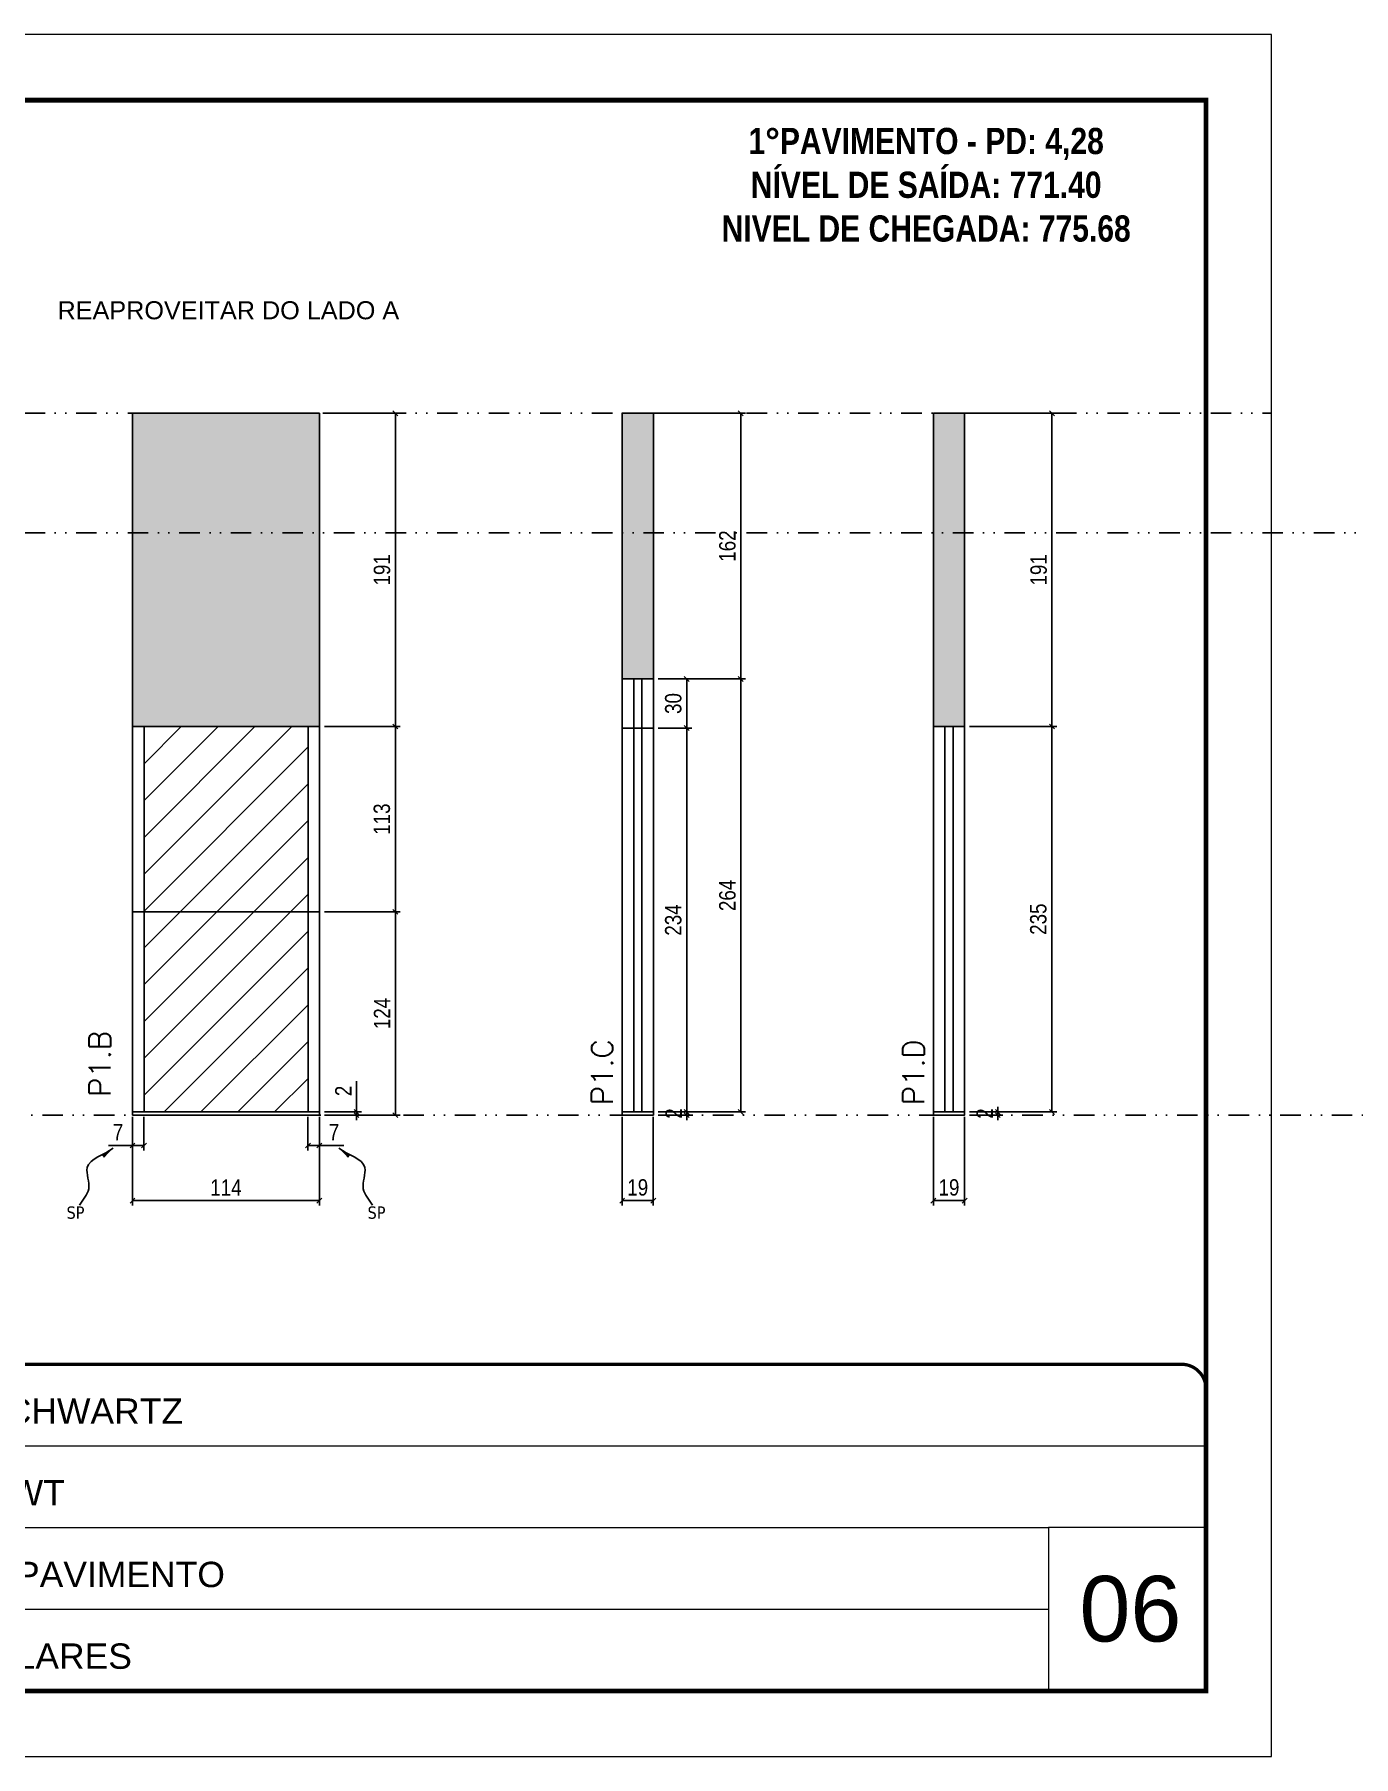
# Model space of a CAD drawing. Extents: x 13770 to 23315, y 867 to 16997.
# Drawn here: x 16715 to 17519, y 14650 to 15700 of the extents above; entities that cross this region are included whole.
import ezdxf
from ezdxf.enums import TextEntityAlignment as Align

# ---------------------------------------------------------------- set-up
doc = ezdxf.new("R2010")
doc.units = 0
for name, pattern in [('CONTINUO', [0]), ('DASHED', [0.75, 0.5, -0.25]), ('DIVIDE2', [0.625, 0.25, -0.125, 0, -0.125, 0, -0.125]), ('HIDDEN', [0.375, 0.25, -0.125])]:
    doc.linetypes.add(name, pattern=pattern)
for name, color, linetype, lineweight in [('CARIMBO', 255, 'Continuous', 9), ('Folhas', 255, 'Continuous', 9), ('Hachura', 251, 'Continuous', 9), ('SARRAFO DE PRESSAO', 251, 'DASHED', 9), ('Texto Seção', 7, 'Continuous', 15)]:
    doc.layers.add(name, color=color, linetype=linetype, lineweight=lineweight)
for name, color, linetype in [('COTA', 241, 'Continuous'), ('NOMENCLATURA', 7, 'Continuous'), ('Nível', 160, 'Continuous'), ('Painéis', 200, 'Continuous'), ('SARR_2.2x7', 40, 'Continuous'), ('Sarrafo de Pressão', 42, 'HIDDEN'), ('texto', 7, 'Continuous'), ('TEXTO_GERAL', 7, 'Continuous')]:
    doc.layers.add(name, color=color, linetype=linetype)
doc.styles.add('ARIAL', font='arial.ttf')
doc.styles.add('COTA TECNICA', font='techl___.ttf', dxfattribs={"height": 10})
doc.styles.add('COTA TECNICA-50', font='techl___.ttf', dxfattribs={"height": 10})
doc.styles.add('REGUA-120', font='ROMANS.shx', dxfattribs={"height": 15})
doc.styles.add('ROMANC', font='techb___.ttf', dxfattribs={"height": 2.5})
doc.styles.get("Standard").update_dxf_attribs({"font": 'arial.ttf'})
doc.styles.add('Tecnologia', font='')
doc.styles.get('Tecnologia').set_extended_font_data('Forgotten Futurist')
doc.dimstyles.new('COTA PAINEL-50', dxfattribs={"dimtxt": 10, "dimasz": 3, "dimexe": 3, "dimexo": 3, "dimgap": 3, "dimtad": 1, "dimdec": 1, "dimzin": 12, "dimdsep": 46, "dimtxsty": 'COTA TECNICA-50', "dimblk1": 'OBLIQUE', "dimblk2": 'OBLIQUE', "dimsah": 1, "dimcen": 0.9, "dimclrd": 4, "dimclre": 4, "dimclrt": 240, "dimadec": 1, "dimazin": 3, "dimtfac": 1, "dimtdec": 1, "dimtmove": 0, "dimatfit": 3, "dimfxl": 1, "dimtolj": 1, "dimtzin": 12, "dimarcsym": 0})
doc.dimstyles.new('PAINEL', dxfattribs={"dimtxt": 10, "dimasz": 3, "dimexe": 3, "dimexo": 3, "dimgap": 3, "dimtad": 1, "dimdec": 1, "dimzin": 12, "dimdsep": 46, "dimtxsty": 'COTA TECNICA', "dimblk1": 'OBLIQUE', "dimblk2": 'OBLIQUE', "dimsah": 1, "dimcen": 0.9, "dimclrd": 4, "dimclre": 4, "dimclrt": 240, "dimadec": 1, "dimazin": 3, "dimtfac": 1, "dimtdec": 1, "dimtmove": 0, "dimatfit": 3, "dimfxl": 1, "dimtolj": 1, "dimtzin": 12, "dimarcsym": 0})
doc.dimstyles.get("Standard").update_dxf_attribs({"dimtxt": 0.18, "dimasz": 0.18, "dimexe": 0.18, "dimexo": 0.0625, "dimgap": 0.09, "dimtad": 0, "dimtih": 1, "dimtoh": 1, "dimdec": 4, "dimzin": 0, "dimdsep": 46, "dimtxsty": 'Standard', "dimcen": 0.09, "dimadec": 0, "dimazin": 0, "dimtfac": 1, "dimtdec": 4, "dimtofl": 0, "dimtmove": 0, "dimatfit": 3, "dimfxl": 1, "dimtolj": 1, "dimtzin": 0, "dimarcsym": 0})
pattern_1 = [(50, (-12.0434, 0), (5.4655401, -0.4781726), [0.5715, -6.2865]), (355, (-12.0434, 0), (-1.0573026, 5.7317054), [0.4572, -5.0292175]), (100.451445, (-11.588, -0.04), (4.4082374, 5.2535326), [0.4857003, -5.3427073]), (46.1842, (-12.0434, 1.524), (8.1323712, -1.2612698), [0.85725, -9.42975]), (96.635558, (-11.366, 1.419), (7.122124, 7.4227837), [0.7285507, -8.0140682]), (351.18415, (-12.0434, 1.524), (7.122124, 7.4227837), [0.685799, -7.543792]), (21, (-11.2814, 1.143), (4.5484317, -3.06795595), [0.5715, -6.2865]), (326, (-11.2814, 1.143), (1.8540609, 5.525639), [0.4572, -5.0292]), (71.451445, (-10.9024, 0.8873), (6.4024926, 2.4576831), [0.4857003, -5.3426981]), (37.5, (-12.0434, 0), (0.0926581, 2.53665117), [0, -4.96824, 0, -5.1054, 0, -5.04825]), (7.5, (-12.0434, 0), (2.00458988, 3.00541724), [0, -2.91084, 0, -4.85394, 0, -1.92405]), (327.5, (-13.7427, 0), (4.06771786, -0.17186232), [0, -1.905, 0, -5.9436, 0, -7.8867]), (317.5, (-14.5047, 0), (4.44387544, 0.76279473), [0, -2.4765, 0, -3.94716, 0, -5.6007])]

# ---------------------------------------------------------------- blocks, each defined once
blk = doc.blocks.new('9999999999')
at = {"color": 30, "linetype": 'CONTINUO'}
for p, q in [((98564.6, 34230.2), (98564.6, 34429.4)), ((98564.6, 34379.6), (99584, 34379.6)), ((98564.6, 34329.8), (99488, 34329.8)), ((99584, 34329.8), (99488, 34329.8)), ((99488, 34329.8), (99488, 34230.2)), ((98564.6, 34280), (99488, 34280))]:
    blk.add_line(p, q, dxfattribs=at)
at = {"color": 30, "linetype": 'CONTINUO', "const_width": 2}
blk.add_lwpolyline([(99584, 34230.2), (99584, 34414.4, 0.414214), (99569, 34429.4), (98229, 34429.4, 0.414214), (98214, 34414.4), (98214, 34245.2, 0.414214), (98229, 34230.2), (99584, 34230.2)], format="xyb", dxfattribs=at)
at = {"layer": 'Folhas'}
blk.add_lwpolyline([(98139, 34190.2), (99624, 34190.2), (99624, 35240.2), (98139, 35240.2)], close=True, dxfattribs=at)
at = {"layer": 'Folhas', "color": 30, "const_width": 3}
blk.add_lwpolyline([(98214, 34230.2), (99584, 34230.2), (99584, 35200.2), (98214, 35200.2)], close=True, dxfattribs=at)
at = {"color": 7, "linetype": 'Continuous', "ltscale": 5, "style": 'ARIAL'}
for s, height, p in [('SCHWARTZ', 15.48, (98837.7, 34393.1)), ('GWT', 15.48, (98837.7, 34343.3)), ('1°PAVIMENTO', 15.483, (98837.7, 34293.5)), ('NOVA SISTEMAS CONSTRUTIVOS', 11.059, (98263.2, 34267.2)), ('PILARES', 15.48, (98837.7, 34243.7))]:
    blk.add_text(s, height=height, dxfattribs=at).set_placement(p)
at = {"layer": 'Folhas', "color": 7, "style": 'Tecnologia', "width": 1.5}
for s, p in [('CLIENTE:', (98573.7, 34397.2)), ('OBRA:', (98573.7, 34347.3)), ('PAVIMENTO:', (98573.7, 34297.5)), ('PROJETO:', (98573.7, 34247.7))]:
    blk.add_text(s, height=14, dxfattribs=at).set_placement(p)
blk = doc.blocks.new('_Oblique')
at = {"color": 0, "linetype": 'ByBlock', "lineweight": -2}
blk.add_line((-0.5, -0.5), (0.5, 0.5), dxfattribs=at)
blk = doc.blocks.new('*D47')
at = {"layer": 'COTA', "color": 4, "lineweight": -2, "transparency": 16777216}
for p, q in [((16774.9, 15040), (16774.9, 14985.9)), ((16888.9, 15040), (16888.9, 14985.9)), ((16774.9, 14988.9), (16888.9, 14988.9))]:
    blk.add_line(p, q, dxfattribs=at)
at = {"layer": 'Defpoints', "color": 0, "transparency": 16777216}
for p in [(16774.9, 15043), (16888.9, 15043), (16888.9, 14988.9)]:
    blk.add_point(p, dxfattribs=at)
at = {"layer": 'COTA', "color": 4, "lineweight": -2, "transparency": 16777216, "xscale": 3, "yscale": 3, "zscale": 3, "rotation": 180}
blk.add_blockref('_Oblique', (16774.9, 14988.9), dxfattribs=at)
at = {"layer": 'COTA', "color": 4, "lineweight": -2, "transparency": 16777216, "xscale": 3, "yscale": 3, "zscale": 3}
blk.add_blockref('_Oblique', (16888.9, 14988.9), dxfattribs=at)
at = {"layer": 'COTA', "color": 240, "transparency": 16777216, "insert": (16831.9, 14996.9), "char_height": 10, "attachment_point": 5, "style": 'COTA TECNICA'}
blk.add_mtext('\\A1;114', dxfattribs=at)
blk = doc.blocks.new('*D48')
at = {"layer": 'COTA', "color": 4, "lineweight": -2, "transparency": 16777216}
for p, q in [((16891.9, 15165), (16938.2, 15165)), ((16935.2, 15041), (16935.2, 15165)), ((16891.9, 15041), (16938.2, 15041))]:
    blk.add_line(p, q, dxfattribs=at)
at = {"layer": 'Defpoints', "color": 0, "transparency": 16777216}
for p in [(16888.9, 15165), (16935.2, 15165), (16888.9, 15041)]:
    blk.add_point(p, dxfattribs=at)
at = {"layer": 'COTA', "color": 4, "lineweight": -2, "transparency": 16777216, "xscale": 3, "yscale": 3, "zscale": 3}
for p, rotation in [((16935.2, 15165), 90), ((16935.2, 15041), 270)]:
    blk.add_blockref('_Oblique', p, dxfattribs=dict(at, rotation=rotation))
at = {"layer": 'COTA', "color": 240, "transparency": 16777216, "insert": (16927.1, 15103), "char_height": 10, "attachment_point": 5, "rotation": 90, "style": 'COTA TECNICA-50'}
blk.add_mtext('\\A1;124', dxfattribs=at)
blk = doc.blocks.new('*D49')
at = {"layer": 'COTA', "color": 4, "lineweight": -2, "transparency": 16777216}
for p, q in [((16911.5, 15043), (16911.5, 15061.8)), ((16891.9, 15043), (16914.5, 15043)), ((16891.9, 15041), (16914.5, 15041)), ((16911.5, 15041), (16911.5, 15043)), ((16911.5, 15041), (16911.5, 15038))]:
    blk.add_line(p, q, dxfattribs=at)
at = {"layer": 'Defpoints', "color": 0, "transparency": 16777216}
for p in [(16888.9, 15043), (16888.9, 15041), (16911.5, 15041)]:
    blk.add_point(p, dxfattribs=at)
at = {"layer": 'COTA', "color": 4, "lineweight": -2, "transparency": 16777216, "xscale": 3, "yscale": 3, "zscale": 3}
for p, rotation in [((16911.5, 15043), 270), ((16911.5, 15041), 90)]:
    blk.add_blockref('_Oblique', p, dxfattribs=dict(at, rotation=rotation))
at = {"layer": 'COTA', "color": 240, "transparency": 16777216, "insert": (16903.5, 15055.8), "char_height": 10, "attachment_point": 5, "rotation": 90, "style": 'COTA TECNICA-50'}
blk.add_mtext('\\A1;2', dxfattribs=at)
blk = doc.blocks.new('*D52')
at = {"layer": 'COTA', "color": 4, "linetype": 'ByBlock', "lineweight": -2, "transparency": 16777216}
for p, q in [((16891.9, 15278), (16938.2, 15278)), ((16935.2, 15165), (16935.2, 15278)), ((16891.9, 15165), (16938.2, 15165))]:
    blk.add_line(p, q, dxfattribs=at)
at = {"layer": 'Defpoints', "color": 0, "linetype": 'ByBlock', "transparency": 16777216}
for p in [(16888.9, 15278), (16935.2, 15278), (16888.9, 15165)]:
    blk.add_point(p, dxfattribs=at)
at = {"layer": 'COTA', "color": 4, "linetype": 'ByBlock', "lineweight": -2, "transparency": 16777216, "xscale": 3, "yscale": 3, "zscale": 3}
for p, rotation in [((16935.2, 15278), 90), ((16935.2, 15165), 270)]:
    blk.add_blockref('_Oblique', p, dxfattribs=dict(at, rotation=rotation))
at = {"layer": 'COTA', "color": 240, "linetype": 'ByBlock', "transparency": 16777216, "insert": (16927, 15221.5), "char_height": 10, "attachment_point": 5, "rotation": 90, "style": 'COTA TECNICA'}
blk.add_mtext('\\A1;113', dxfattribs=at)
blk = doc.blocks.new('*D50')
at = {"layer": 'COTA', "color": 4, "lineweight": -2, "transparency": 16777216}
for p, q in [((16774.9, 15038), (16774.9, 15019.5)), ((16781.9, 15040), (16781.9, 15019.5)), ((16774.9, 15022.5), (16760.2, 15022.5)), ((16781.9, 15022.5), (16774.9, 15022.5))]:
    blk.add_line(p, q, dxfattribs=at)
at = {"layer": 'Defpoints', "color": 0, "transparency": 16777216}
for p in [(16774.9, 15041), (16781.9, 15043), (16774.9, 15022.5)]:
    blk.add_point(p, dxfattribs=at)
at = {"layer": 'COTA', "color": 4, "lineweight": -2, "transparency": 16777216, "xscale": 3, "yscale": 3, "zscale": 3, "rotation": 180}
blk.add_blockref('_Oblique', (16774.9, 15022.5), dxfattribs=at)
at = {"layer": 'COTA', "color": 4, "lineweight": -2, "transparency": 16777216, "xscale": 3, "yscale": 3, "zscale": 3}
blk.add_blockref('_Oblique', (16781.9, 15022.5), dxfattribs=at)
at = {"layer": 'COTA', "color": 240, "transparency": 16777216, "insert": (16766.1, 15030.6), "char_height": 10, "attachment_point": 5, "style": 'COTA TECNICA-50'}
blk.add_mtext('\\A1;7', dxfattribs=at)
blk = doc.blocks.new('*D51')
at = {"layer": 'COTA', "color": 4, "lineweight": -2, "transparency": 16777216}
for p, q in [((16881.9, 15040), (16881.9, 15019.5)), ((16888.9, 15038), (16888.9, 15019.5)), ((16881.9, 15022.5), (16888.9, 15022.5)), ((16888.9, 15022.5), (16903.7, 15022.5))]:
    blk.add_line(p, q, dxfattribs=at)
at = {"layer": 'Defpoints', "color": 0, "transparency": 16777216}
for p in [(16881.9, 15043), (16888.9, 15041), (16888.9, 15022.5)]:
    blk.add_point(p, dxfattribs=at)
at = {"layer": 'COTA', "color": 4, "lineweight": -2, "transparency": 16777216, "xscale": 3, "yscale": 3, "zscale": 3, "rotation": 180}
blk.add_blockref('_Oblique', (16881.9, 15022.5), dxfattribs=at)
at = {"layer": 'COTA', "color": 4, "lineweight": -2, "transparency": 16777216, "xscale": 3, "yscale": 3, "zscale": 3}
blk.add_blockref('_Oblique', (16888.9, 15022.5), dxfattribs=at)
at = {"layer": 'COTA', "color": 240, "transparency": 16777216, "insert": (16897.8, 15030.6), "char_height": 10, "attachment_point": 5, "style": 'COTA TECNICA-50'}
blk.add_mtext('\\A1;7', dxfattribs=at)
blk = doc.blocks.new('*D53')
at = {"layer": 'COTA', "color": 4, "lineweight": -2, "transparency": 16777216}
for p, q in [((16891.9, 15469), (16938.2, 15469)), ((16935.2, 15278), (16935.2, 15469)), ((16891.9, 15278), (16938.2, 15278))]:
    blk.add_line(p, q, dxfattribs=at)
at = {"layer": 'Defpoints', "color": 0, "transparency": 16777216}
for p in [(16888.9, 15469), (16935.2, 15469), (16888.9, 15278)]:
    blk.add_point(p, dxfattribs=at)
at = {"layer": 'COTA', "color": 4, "lineweight": -2, "transparency": 16777216, "xscale": 3, "yscale": 3, "zscale": 3}
for p, rotation in [((16935.2, 15469), 90), ((16935.2, 15278), 270)]:
    blk.add_blockref('_Oblique', p, dxfattribs=dict(at, rotation=rotation))
at = {"layer": 'COTA', "color": 240, "transparency": 16777216, "insert": (16927.1, 15373.5), "char_height": 10, "attachment_point": 5, "rotation": 90, "style": 'COTA TECNICA'}
blk.add_mtext('\\A1;191', dxfattribs=at)
blk = doc.blocks.new('*D54')
at = {"layer": 'COTA', "color": 4, "lineweight": -2, "transparency": 16777216}
for p, q in [((17263.3, 15040), (17263.3, 14985.9)), ((17282.3, 15040), (17282.3, 14985.9)), ((17263.3, 14988.9), (17282.3, 14988.9))]:
    blk.add_line(p, q, dxfattribs=at)
at = {"layer": 'Defpoints', "color": 0, "transparency": 16777216}
for p in [(17263.3, 15043), (17282.3, 15043), (17282.3, 14988.9)]:
    blk.add_point(p, dxfattribs=at)
at = {"layer": 'COTA', "color": 4, "lineweight": -2, "transparency": 16777216, "xscale": 3, "yscale": 3, "zscale": 3, "rotation": 180}
blk.add_blockref('_Oblique', (17263.3, 14988.9), dxfattribs=at)
at = {"layer": 'COTA', "color": 4, "lineweight": -2, "transparency": 16777216, "xscale": 3, "yscale": 3, "zscale": 3}
blk.add_blockref('_Oblique', (17282.3, 14988.9), dxfattribs=at)
at = {"layer": 'COTA', "color": 240, "transparency": 16777216, "insert": (17272.8, 14996.9), "char_height": 10, "attachment_point": 5, "style": 'COTA TECNICA'}
blk.add_mtext('\\A1;19', dxfattribs=at)
blk = doc.blocks.new('*D55')
at = {"layer": 'COTA', "color": 4, "lineweight": -2, "transparency": 16777216}
for p, q in [((17285.3, 15278), (17338.6, 15278)), ((17335.6, 15043), (17335.6, 15278)), ((17285.3, 15043), (17338.6, 15043))]:
    blk.add_line(p, q, dxfattribs=at)
at = {"layer": 'Defpoints', "color": 0, "transparency": 16777216}
for p in [(17282.3, 15278), (17335.6, 15278), (17282.3, 15043)]:
    blk.add_point(p, dxfattribs=at)
at = {"layer": 'COTA', "color": 4, "lineweight": -2, "transparency": 16777216, "xscale": 3, "yscale": 3, "zscale": 3}
for p, rotation in [((17335.6, 15278), 90), ((17335.6, 15043), 270)]:
    blk.add_blockref('_Oblique', p, dxfattribs=dict(at, rotation=rotation))
at = {"layer": 'COTA', "color": 240, "transparency": 16777216, "insert": (17327.3, 15160.5), "char_height": 10, "attachment_point": 5, "rotation": 90, "style": 'COTA TECNICA'}
blk.add_mtext('\\A1;235', dxfattribs=at)
blk = doc.blocks.new('*D56')
at = {"layer": 'COTA', "color": 4, "lineweight": -2, "transparency": 16777216}
for p, q in [((17285.3, 15043), (17305.6, 15043)), ((17285.3, 15041), (17305.6, 15041)), ((17302.6, 15043), (17302.6, 15046)), ((17302.6, 15041), (17302.6, 15043)), ((17302.6, 15041), (17302.6, 15038))]:
    blk.add_line(p, q, dxfattribs=at)
at = {"layer": 'Defpoints', "color": 0, "transparency": 16777216}
for p in [(17282.3, 15043), (17282.3, 15041), (17302.6, 15043)]:
    blk.add_point(p, dxfattribs=at)
at = {"layer": 'COTA', "color": 4, "lineweight": -2, "transparency": 16777216, "xscale": 3, "yscale": 3, "zscale": 3}
for p, rotation in [((17302.6, 15043), 270), ((17302.6, 15041), 90)]:
    blk.add_blockref('_Oblique', p, dxfattribs=dict(at, rotation=rotation))
at = {"layer": 'COTA', "color": 240, "transparency": 16777216, "insert": (17294.6, 15042), "char_height": 10, "attachment_point": 5, "rotation": 90, "style": 'COTA TECNICA-50'}
blk.add_mtext('\\A1;2', dxfattribs=at)
blk = doc.blocks.new('*D57')
at = {"layer": 'COTA', "color": 4, "lineweight": -2, "transparency": 16777216}
for p, q in [((17285.3, 15469), (17338.6, 15469)), ((17335.6, 15278), (17335.6, 15469)), ((17285.3, 15278), (17338.6, 15278))]:
    blk.add_line(p, q, dxfattribs=at)
at = {"layer": 'Defpoints', "color": 0, "transparency": 16777216}
for p in [(17282.3, 15469), (17335.6, 15469), (17282.3, 15278)]:
    blk.add_point(p, dxfattribs=at)
at = {"layer": 'COTA', "color": 4, "lineweight": -2, "transparency": 16777216, "xscale": 3, "yscale": 3, "zscale": 3}
for p, rotation in [((17335.6, 15469), 90), ((17335.6, 15278), 270)]:
    blk.add_blockref('_Oblique', p, dxfattribs=dict(at, rotation=rotation))
at = {"layer": 'COTA', "color": 240, "transparency": 16777216, "insert": (17327.5, 15373.5), "char_height": 10, "attachment_point": 5, "rotation": 90, "style": 'COTA TECNICA'}
blk.add_mtext('\\A1;191', dxfattribs=at)
blk = doc.blocks.new('*D64')
at = {"layer": 'COTA', "color": 4, "lineweight": -2, "transparency": 16777216}
for p, q in [((17073.5, 15040), (17073.5, 14985.9)), ((17092.5, 15040), (17092.5, 14985.9)), ((17073.5, 14988.9), (17092.5, 14988.9))]:
    blk.add_line(p, q, dxfattribs=at)
at = {"layer": 'Defpoints', "color": 0, "transparency": 16777216}
for p in [(17073.5, 15043), (17092.5, 15043), (17092.5, 14988.9)]:
    blk.add_point(p, dxfattribs=at)
at = {"layer": 'COTA', "color": 4, "lineweight": -2, "transparency": 16777216, "xscale": 3, "yscale": 3, "zscale": 3, "rotation": 180}
blk.add_blockref('_Oblique', (17073.5, 14988.9), dxfattribs=at)
at = {"layer": 'COTA', "color": 4, "lineweight": -2, "transparency": 16777216, "xscale": 3, "yscale": 3, "zscale": 3}
blk.add_blockref('_Oblique', (17092.5, 14988.9), dxfattribs=at)
at = {"layer": 'COTA', "color": 240, "transparency": 16777216, "insert": (17083, 14996.9), "char_height": 10, "attachment_point": 5, "style": 'COTA TECNICA'}
blk.add_mtext('\\A1;19', dxfattribs=at)
blk = doc.blocks.new('*D65')
at = {"layer": 'COTA', "color": 4, "lineweight": -2, "transparency": 16777216}
for p, q in [((17095.5, 15307), (17148.8, 15307)), ((17145.8, 15043), (17145.8, 15307)), ((17095.5, 15043), (17148.8, 15043))]:
    blk.add_line(p, q, dxfattribs=at)
at = {"layer": 'Defpoints', "color": 0, "transparency": 16777216}
for p in [(17092.5, 15307), (17145.8, 15307), (17092.5, 15043)]:
    blk.add_point(p, dxfattribs=at)
at = {"layer": 'COTA', "color": 4, "lineweight": -2, "transparency": 16777216, "xscale": 3, "yscale": 3, "zscale": 3}
for p, rotation in [((17145.8, 15307), 90), ((17145.8, 15043), 270)]:
    blk.add_blockref('_Oblique', p, dxfattribs=dict(at, rotation=rotation))
at = {"layer": 'COTA', "color": 240, "transparency": 16777216, "insert": (17137.7, 15175), "char_height": 10, "attachment_point": 5, "rotation": 90, "style": 'COTA TECNICA'}
blk.add_mtext('\\A1;264', dxfattribs=at)
blk = doc.blocks.new('*D66')
at = {"layer": 'COTA', "color": 4, "lineweight": -2, "transparency": 16777216}
for p, q in [((17095.5, 15043), (17115.9, 15043)), ((17095.5, 15041), (17115.9, 15041)), ((17112.9, 15043), (17112.9, 15046)), ((17112.9, 15041), (17112.9, 15043)), ((17112.9, 15041), (17112.9, 15038))]:
    blk.add_line(p, q, dxfattribs=at)
at = {"layer": 'Defpoints', "color": 0, "transparency": 16777216}
for p in [(17092.5, 15043), (17092.5, 15041), (17112.9, 15043)]:
    blk.add_point(p, dxfattribs=at)
at = {"layer": 'COTA', "color": 4, "lineweight": -2, "transparency": 16777216, "xscale": 3, "yscale": 3, "zscale": 3}
for p, rotation in [((17112.9, 15043), 270), ((17112.9, 15041), 90)]:
    blk.add_blockref('_Oblique', p, dxfattribs=dict(at, rotation=rotation))
at = {"layer": 'COTA', "color": 240, "transparency": 16777216, "insert": (17104.9, 15042), "char_height": 10, "attachment_point": 5, "rotation": 90, "style": 'COTA TECNICA-50'}
blk.add_mtext('\\A1;2', dxfattribs=at)
blk = doc.blocks.new('*D67')
at = {"layer": 'COTA', "color": 4, "lineweight": -2, "transparency": 16777216}
for p, q in [((17095.5, 15469), (17148.8, 15469)), ((17145.8, 15307), (17145.8, 15469)), ((17095.5, 15307), (17148.8, 15307))]:
    blk.add_line(p, q, dxfattribs=at)
at = {"layer": 'Defpoints', "color": 0, "transparency": 16777216}
for p in [(17092.5, 15469), (17145.8, 15469), (17092.5, 15307)]:
    blk.add_point(p, dxfattribs=at)
at = {"layer": 'COTA', "color": 4, "lineweight": -2, "transparency": 16777216, "xscale": 3, "yscale": 3, "zscale": 3}
for p, rotation in [((17145.8, 15469), 90), ((17145.8, 15307), 270)]:
    blk.add_blockref('_Oblique', p, dxfattribs=dict(at, rotation=rotation))
at = {"layer": 'COTA', "color": 240, "transparency": 16777216, "insert": (17137.7, 15388), "char_height": 10, "attachment_point": 5, "rotation": 90, "style": 'COTA TECNICA'}
blk.add_mtext('\\A1;162', dxfattribs=at)
blk = doc.blocks.new('*D84')
at = {"layer": 'COTA', "color": 4, "lineweight": -2, "transparency": 16777216}
for p, q in [((17095.5, 15277), (17115.9, 15277)), ((17112.9, 15043), (17112.9, 15277)), ((17095.5, 15043), (17115.9, 15043))]:
    blk.add_line(p, q, dxfattribs=at)
at = {"layer": 'Defpoints', "color": 0, "transparency": 16777216}
for p in [(17092.5, 15277), (17112.9, 15277), (17092.5, 15043)]:
    blk.add_point(p, dxfattribs=at)
at = {"layer": 'COTA', "color": 4, "lineweight": -2, "transparency": 16777216, "xscale": 3, "yscale": 3, "zscale": 3}
for p, rotation in [((17112.9, 15277), 90), ((17112.9, 15043), 270)]:
    blk.add_blockref('_Oblique', p, dxfattribs=dict(at, rotation=rotation))
at = {"layer": 'COTA', "color": 240, "transparency": 16777216, "insert": (17104.7, 15160), "char_height": 10, "attachment_point": 5, "rotation": 90, "style": 'COTA TECNICA'}
blk.add_mtext('\\A1;234', dxfattribs=at)
blk = doc.blocks.new('*D85')
at = {"layer": 'COTA', "color": 4, "lineweight": -2, "transparency": 16777216}
for p, q in [((17095.5, 15307), (17115.9, 15307)), ((17112.9, 15277), (17112.9, 15307)), ((17095.5, 15277), (17115.9, 15277))]:
    blk.add_line(p, q, dxfattribs=at)
at = {"layer": 'Defpoints', "color": 0, "transparency": 16777216}
for p in [(17092.5, 15307), (17112.9, 15307), (17092.5, 15277)]:
    blk.add_point(p, dxfattribs=at)
at = {"layer": 'COTA', "color": 4, "lineweight": -2, "transparency": 16777216, "xscale": 3, "yscale": 3, "zscale": 3}
for p, rotation in [((17112.9, 15307), 90), ((17112.9, 15277), 270)]:
    blk.add_blockref('_Oblique', p, dxfattribs=dict(at, rotation=rotation))
at = {"layer": 'COTA', "color": 240, "transparency": 16777216, "insert": (17104.7, 15292), "char_height": 10, "attachment_point": 5, "rotation": 90, "style": 'COTA TECNICA'}
blk.add_mtext('\\A1;30', dxfattribs=at)

msp = doc.modelspace()

# ---------------------------------------------------------------- hatches: boundary and pattern name
at = {"layer": 'COTA'}
h = msp.add_hatch(dxfattribs=at)
h.set_pattern_fill('AR-CONC', color=256, scale=0.03)
h.set_pattern_definition([(50, (272.465, 0), (5.4655401, -0.4781726), [0.5715, -6.2865]), (355, (272.465, 0), (-1.0573026, 5.7317054), [0.4572, -5.0292175]), (100.451445, (272.9205, -0.04), (4.4082374, 5.2535326), [0.4857003, -5.3427073]), (46.1842, (272.465, 1.524), (8.1323712, -1.2612698), [0.85725, -9.42975]), (96.635558, (273.143, 1.419), (7.122124, 7.4227837), [0.7285507, -8.0140682]), (351.18415, (272.465, 1.524), (7.122124, 7.4227837), [0.685799, -7.543792]), (21, (273.227, 1.143), (4.5484317, -3.06795595), [0.5715, -6.2865]), (326, (273.227, 1.143), (1.8540609, 5.525639), [0.4572, -5.0292]), (71.451445, (273.606, 0.8873), (6.4024926, 2.4576831), [0.4857003, -5.3426981]), (37.5, (272.465, 0), (0.0926581, 2.53665117), [0, -4.96824, 0, -5.1054, 0, -5.04825]), (7.5, (272.465, 0), (2.00458988, 3.00541724), [0, -2.91084, 0, -4.85394, 0, -1.92405]), (327.5, (270.7658, 0), (4.06771786, -0.17186232), [0, -1.905, 0, -5.9436, 0, -7.8867]), (317.5, (270.0038, 0), (4.44387544, 0.76279473), [0, -2.4765, 0, -3.94716, 0, -5.6007])])
h.paths.add_polyline_path([(16888.94, 15469.03), (16774.94, 15469.03), (16774.94, 15278.03), (16888.94, 15278.03)])
h = msp.add_hatch(dxfattribs=at)
h.set_pattern_fill('AR-CONC', color=256, scale=0.03)
h.set_pattern_definition(pattern_1)
h.paths.add_polyline_path([(17092.54, 15469.03), (17073.54, 15469.03), (17073.54, 15307.03), (17092.54, 15307.03)])
h = msp.add_hatch(dxfattribs=at)
h.set_pattern_fill('AR-CONC', color=256, scale=0.03)
h.set_pattern_definition(pattern_1)
h.paths.add_polyline_path([(17263.29, 15278.03), (17282.29, 15278.03), (17282.29, 15469.03), (17263.29, 15469.03)])
at = {"layer": 'Hachura', "linetype": 'ByBlock'}
h = msp.add_hatch(dxfattribs=at)
h.set_pattern_fill('ANSI31', color=256, scale=5)
h.paths.add_polyline_path([(16881.94, 15278.03), (16781.94, 15278.03), (16781.94, 15165.03), (16881.94, 15165.03)])
h.paths.add_polyline_path([(16881.94, 15165.03), (16781.94, 15165.03), (16781.94, 15043.03), (16881.94, 15043.03)])

# ---------------------------------------------------------------- linework, layer by layer
at = {"layer": 'COTA'}
msp.add_lwpolyline([(16774.94, 15278.03), (16888.94, 15278.03), (16888.94, 15469.03), (16774.94, 15469.03)], close=True, dxfattribs=at)
at = {"layer": 'COTA', "linetype": 'ByBlock'}
for points in [[(17073.54, 15307.03), (17092.54, 15307.03), (17092.54, 15469.03), (17073.54, 15469.03)], [(17263.29, 15278.03), (17282.29, 15278.03), (17282.29, 15469.03), (17263.29, 15469.03)]]:
    msp.add_lwpolyline(points, close=True, dxfattribs=at)
at = {"layer": 'Nível', "color": 4, "linetype": 'DIVIDE2', "ltscale": 50}
for p, q in [((16394.58, 15469.03), (17469.5, 15469.03)), ((16394.58, 15396.03), (21112.79, 15396.03)), ((16059.5, 15041.03), (21112.79, 15041.03))]:
    msp.add_line(p, q, dxfattribs=at)
at = {"layer": 'Painéis'}
msp.add_line((17092.54, 15277.03), (17073.54, 15277.03), dxfattribs=at)
for points in [[(17073.54, 15043.03), (17092.54, 15043.03), (17092.54, 15307.03), (17073.54, 15307.03)], [(16774.94, 15278.03), (16888.94, 15278.03), (16888.94, 15165.03), (16774.94, 15165.03)], [(17263.29, 15043.03), (17282.29, 15043.03), (17282.29, 15278.03), (17263.29, 15278.03)], [(16774.94, 15043.03), (16888.94, 15043.03), (16888.94, 15165.03), (16774.94, 15165.03)], [(16774.94, 15043.03), (16888.94, 15043.03), (16888.94, 15041.03), (16774.94, 15041.03)], [(17073.54, 15043.03), (17092.54, 15043.03), (17092.54, 15041.03), (17073.54, 15041.03)], [(17263.29, 15043.03), (17282.29, 15043.03), (17282.29, 15041.03), (17263.29, 15041.03)]]:
    msp.add_lwpolyline(points, close=True, dxfattribs=at)
at = {"layer": 'SARR_2.2x7'}
for p, q in [((17080.54, 15307.03), (17080.54, 15043.03)), ((17085.54, 15307.03), (17085.54, 15043.03)), ((17270.29, 15278.03), (17270.29, 15043.03)), ((17275.29, 15278.03), (17275.29, 15043.03))]:
    msp.add_line(p, q, dxfattribs=at)
at = {"layer": 'Sarrafo de Pressão'}
for p, q in [((16781.94, 15165.03), (16781.94, 15278.03)), ((16881.94, 15165.03), (16881.94, 15278.03)), ((16781.94, 15043.03), (16781.94, 15165.03)), ((16881.94, 15043.03), (16881.94, 15165.03))]:
    msp.add_line(p, q, dxfattribs=at)

# ---------------------------------------------------------------- block references
at = {"layer": 'SARRAFO DE PRESSAO', "color": 6, "linetype": 'ByBlock'}
msp.add_blockref('9999999999', (-82154.48, -19540.26), dxfattribs=at)

# ---------------------------------------------------------------- texts
at = {"layer": 'CARIMBO', "style": 'ARIAL'}
msp.add_text('06', height=40, dxfattribs=at).set_placement((17352.36, 14720.09))
at = {"layer": 'NOMENCLATURA', "color": 2, "insert": (17258.88, 15642.97), "char_height": 16, "attachment_point": 2, "style": 'ROMANC'}
msp.add_mtext_dynamic_manual_height_columns('1°PAVIMENTO - PD: 4,28\\PNÍVEL DE SAÍDA: 771.40\\PNIVEL DE CHEGADA: 775.68', width=376.0554, gutter_width=1, heights=[0], dxfattribs=at)
at = {"layer": 'texto', "color": 0, "char_height": 7.5, "attachment_point": 5}
for insert in [(16740.16, 14981.54), (16923.72, 14981.54)]:
    msp.add_mtext('{\\fTahoma|b0|i0|c0|p34;\\C4;SP}', dxfattribs=dict(at, insert=insert))
at = {"layer": 'Texto Seção', "char_height": 13, "width": 285.3299, "rotation": 90, "style": 'REGUA-120'}
for s, insert, attachment_point in [('P1.B', (16761.47, 15052.28), 7), ('P1.C', (17054.86, 15047.17), 1), ('P1.D', (17244.61, 15047.17), 1)]:
    msp.add_mtext(s, dxfattribs=dict(at, insert=insert, attachment_point=attachment_point))
at = {"layer": 'TEXTO_GERAL', "style": 'ARIAL'}
msp.add_text('REAPROVEITAR DO LADO A', height=11, dxfattribs=at).set_placement((16833.38, 15531.78), align=Align.MIDDLE_CENTER)

# ---------------------------------------------------------------- dimensions: what is measured, and where the dimension line sits
at = {"layer": 'COTA'}
for base, p1, p2, angle, dimstyle, picture, middle in [((16935.18, 15469.03), (16888.94, 15278.03), (16888.94, 15469.03), 90, 'PAINEL', '*D53', (16927.09, 15373.53)), ((17145.81, 15469.03), (17092.54, 15307.03), (17092.54, 15469.03), 90, 'PAINEL', '*D67', (17137.7, 15388.03)), ((17335.55, 15469.03), (17282.29, 15278.03), (17282.29, 15469.03), 90, 'PAINEL', '*D57', (17327.46, 15373.53)), ((17112.89, 15307.03), (17092.54, 15277.03), (17092.54, 15307.03), 90, 'PAINEL', '*D85', (17104.67, 15292.03)), ((17112.89, 15277.03), (17092.54, 15043.03), (17092.54, 15277.03), 90, 'PAINEL', '*D84', (17104.67, 15160.03)), ((16935.18, 15165.03), (16888.94, 15041.03), (16888.94, 15165.03), 90, 'COTA PAINEL-50', '*D48', (16927.11, 15103.03)), ((16774.94, 15022.52), (16781.94, 15043.03), (16774.94, 15041.03), 180, 'COTA PAINEL-50', '*D50', (16766.07, 15030.59))]:
    dim = msp.add_linear_dim(base=base, p1=p1, p2=p2, angle=angle, dimstyle=dimstyle, dxfattribs=at)
    dim.commit()
    dim.dimension.update_dxf_attribs({"geometry": picture, "text_midpoint": middle})
for base, p1, p2, picture, middle in [((17145.81, 15307.03), (17092.54, 15043.03), (17092.54, 15307.03), '*D65', (17137.7, 15175.03)), ((17335.55, 15278.03), (17282.29, 15043.03), (17282.29, 15278.03), '*D55', (17327.33, 15160.53))]:
    dim = msp.add_linear_dim(base=base, p1=p1, p2=p2, angle=90, dimstyle='PAINEL', override={"dimarcsym": 2}, dxfattribs=at)
    dim.commit()
    dim.dimension.update_dxf_attribs({"geometry": picture, "text_midpoint": middle})
at = {"layer": 'COTA', "linetype": 'ByBlock'}
dim = msp.add_linear_dim(base=(16935.18, 15278.03), p1=(16888.94, 15165.03), p2=(16888.94, 15278.03), angle=90, dimstyle='PAINEL', dxfattribs=at)
dim.commit()
dim.dimension.update_dxf_attribs({"geometry": '*D52', "text_midpoint": (16926.96, 15221.53)})
at = {"layer": 'COTA'}
for base, p1, p2, picture, middle in [((16911.47, 15041.03), (16888.94, 15043.03), (16888.94, 15041.03), '*D49', (16911.47, 15055.77)), ((17112.89, 15043.03), (17092.54, 15041.03), (17092.54, 15043.03), '*D66', (17112.89, 15042.03)), ((17302.63, 15043.03), (17282.29, 15041.03), (17282.29, 15043.03), '*D56', (17302.63, 15042.03))]:
    dim = msp.add_linear_dim(base=base, p1=p1, p2=p2, angle=90, dimstyle='COTA PAINEL-50', dxfattribs=at)
    dim.commit()
    dim.dimension.update_dxf_attribs({"geometry": picture, "text_midpoint": middle, "dimtype": 160})
for base, p1, p2, picture, middle in [((16888.94, 14988.85), (16774.94, 15043.03), (16888.94, 15043.03), '*D47', (16831.94, 14996.93)), ((17092.54, 14988.85), (17073.54, 15043.03), (17092.54, 15043.03), '*D64', (17083.04, 14996.94)), ((17282.29, 14988.85), (17263.29, 15043.03), (17282.29, 15043.03), '*D54', (17272.79, 14996.94))]:
    dim = msp.add_linear_dim(base=base, p1=p1, p2=p2, dimstyle='PAINEL', override={"dimarcsym": 2}, dxfattribs=at)
    dim.commit()
    dim.dimension.update_dxf_attribs({"geometry": picture, "text_midpoint": middle})
dim = msp.add_linear_dim(base=(16888.94, 15022.52), p1=(16881.94, 15043.03), p2=(16888.94, 15041.03), dimstyle='COTA PAINEL-50', dxfattribs=at)
dim.commit()
dim.dimension.update_dxf_attribs({"geometry": '*D51', "text_midpoint": (16897.8, 15030.59)})

# ---------------------------------------------------------------- leaders
at = {"layer": 'COTA', "path_type": 1}
for points in [[(16763.11, 15020.85), (16747.33, 15009.01), (16748.25, 14996.01), (16742.7, 14986.22)], [(16900.77, 15020.85), (16916.55, 15009.01), (16915.63, 14996.01), (16921.18, 14986.22)]]:
    msp.add_leader(points, dimstyle='Standard', override={"dimasz": 8}, dxfattribs=at)

doc.saveas('drawing.dxf')
